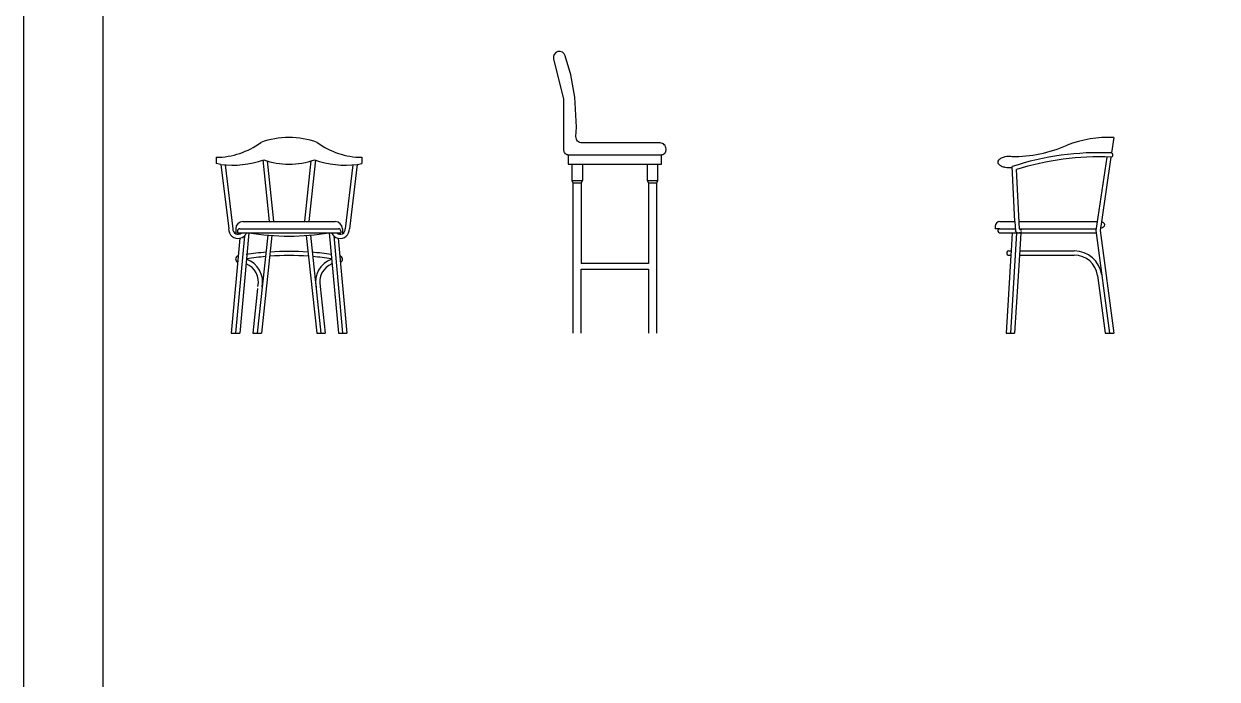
# Model space of a CAD drawing. Header units: inches. Extents: x 10 to 52.5, y 12.2 to 37.
# Drawn here: x 10 to 15.08, y 28.57 to 31.36 of the extents above; entities that cross this region are included whole.
import ezdxf

# ---------------------------------------------------------------- set-up
doc = ezdxf.new("R2010")
doc.units = ezdxf.units.IN
doc.header["$MEASUREMENT"] = 0
for name, color, linetype in [('02', 2, 'Continuous'), ('4', 4, 'Continuous'), ('kadrbm', 4, 'Continuous')]:
    doc.layers.add(name, color=color, linetype=linetype)

# ---------------------------------------------------------------- blocks, each defined once
blk = doc.blocks.new('kadrbm')
at = {"layer": 'kadrbm', "color": 4}
blk.add_lwpolyline([(0, 0), (0, 24.7972), (21, 24.7972), (21, 0), (0, 0)], close=True, dxfattribs=at)
blk.add_lwpolyline([(20.6631, 0.3257), (20.6631, 24.4603), (0.3369, 24.4603), (0.3369, 0.3257), (20.6631, 0.3257)], dxfattribs=at)

msp = doc.modelspace()

# ---------------------------------------------------------------- linework, layer by layer
at = {"layer": '02'}
for p, q in [((12.3205, 30.7999), (12.717, 30.7999)), ((10.8591, 30.7567), (10.8922, 30.4849)), ((11.0192, 30.7779), (11.0469, 30.5149)), ((11.0378, 30.7735), (11.0648, 30.5168)), ((11.2247, 30.7735), (11.1977, 30.5168)), ((11.2432, 30.7779), (11.2156, 30.5149)), ((11.4034, 30.7567), (11.3703, 30.4849)), ((12.3205, 30.7599), (12.717, 30.7599)), ((14.6136, 30.79), (14.5674, 30.4774)), ((14.2424, 30.4849), (14.2292, 30.7363)), ((12.3355, 30.6899), (12.3805, 30.6899)), ((12.3405, 30.6799), (12.3755, 30.6799)), ((12.657, 30.6899), (12.702, 30.6899)), ((12.662, 30.6799), (12.697, 30.6799)), ((10.9342, 30.5149), (11.3282, 30.5149)), ((14.2228, 30.5149), (14.2246, 30.4757)), ((14.2409, 30.5149), (14.573, 30.5149)), ((14.591, 30.514), (14.5871, 30.4875)), ((10.9412, 30.4544), (10.9031, 30.0399)), ((10.9042, 30.4849), (10.9042, 30.4632)), ((10.9112, 30.4749), (10.9112, 30.4669)), ((10.9112, 30.4669), (11.3512, 30.4669)), ((10.9212, 30.4849), (11.3412, 30.4849)), ((10.9604, 30.4669), (10.9212, 30.0399)), ((11.0402, 30.4572), (10.9951, 30.0399)), ((11.0582, 30.4558), (11.0132, 30.0399)), ((11.2043, 30.4558), (11.2492, 30.0399)), ((11.2222, 30.4572), (11.2673, 30.0399)), ((11.3021, 30.4669), (11.3412, 30.0399)), ((11.3213, 30.4544), (11.3593, 30.0399)), ((11.3512, 30.4749), (11.3512, 30.4669)), ((11.3582, 30.4849), (11.3582, 30.4632)), ((14.1583, 30.4848), (14.2244, 30.4849)), ((14.2298, 30.4669), (14.2036, 30.0399)), ((14.2424, 30.4849), (14.5685, 30.4849)), ((14.2478, 30.4669), (14.2425, 30.3721)), ((14.5674, 30.4774), (14.6259, 30.0399)), ((14.2071, 30.3901), (14.206, 30.3721)), ((14.2436, 30.3901), (14.4758, 30.3901)), ((10.9975, 30.2294), (10.977, 30.0399)), ((11.2639, 30.239), (11.2854, 30.0399))]:
    msp.add_line(p, q, dxfattribs=at)
for points in [[(12.3805, 30.7599), (12.3805, 30.6899), (12.3755, 30.6799), (12.3755, 30.3369)], [(12.657, 30.7599), (12.657, 30.6899), (12.662, 30.6799), (12.662, 30.3369), (12.3755, 30.3369)], [(12.3755, 30.0399), (12.3755, 30.3119), (12.662, 30.3119), (12.662, 30.0399)]]:
    msp.add_lwpolyline(points, dxfattribs=at)
for centre, radius, start, end in [((14.582, 29.6142), 1.1943, 87.4874, 108.1197), ((10.8919, 31.1441), 0.3887, 262.429, 289.7696), ((11.1312, 31.0784), 0.3189, 250.2394, 289.7606), ((11.3705, 31.1441), 0.3887, 250.2304, 277.571), ((14.582, 29.6142), 1.1763, 87.5777, 107.4494), ((10.9342, 30.4849), 0.03, 90, 180), ((11.3282, 30.4849), 0.03, 0, 90), ((14.582, 30.4738), 0.0412, 76.4786, 77.2825), ((10.9135, 30.4826), 0.0215, 173.8421, 313.1152), ((10.9212, 30.4749), 0.01, 90, 180), ((10.9135, 30.4826), 0.0395, 282.866, 336.5891), ((11.1312, 31.5361), 1.0827, 260.922, 279.078), ((11.3489, 30.4826), 0.0395, 203.4109, 256.3482), ((11.3489, 30.4826), 0.0215, 226.8848, 6.1579), ((11.3412, 30.4749), 0.01, 0, 90), ((14.2382, 30.4826), 0.0153, 206.5521, 322.2681), ((14.2488, 30.4861), 0.00653, 190.4143, 308.9543), ((10.9179, 30.3553), 0.0144, 100.2877, 249.2236), ((11.1312, 29.1325), 1.2556, 94.5172, 98.3651), ((10.9168, 30.2579), 0.1019, 347.5897, 71.282), ((11.1312, 29.1325), 1.2376, 94.6744, 98.3651), ((11.1312, 29.1325), 1.2376, 86.1729, 93.8271), ((11.1312, 29.1325), 1.2556, 86.3176, 93.6824), ((11.1312, 29.1325), 1.2556, 81.7929, 85.4828), ((11.1312, 29.1325), 1.2376, 81.6349, 85.3256), ((11.3457, 30.2579), 0.1019, 108.718, 192.4103), ((11.3446, 30.3553), 0.0144, 290.7764, 79.7123), ((14.4758, 30.2721), 0.118, 7.6177, 90), ((10.9168, 30.2579), 0.0839, 346.9518, 67.8973), ((11.3457, 30.2579), 0.0839, 112.1027, 193.0482)]:
    msp.add_arc(centre, radius, start, end, dxfattribs=at)
at = {"layer": '4'}
for p, q in [((14.644, 30.873), (14.6343, 30.8073)), ((10.8212, 30.7889), (10.8212, 30.7618)), ((10.8407, 30.7587), (10.8212, 30.7618)), ((10.8407, 30.7587), (10.8741, 30.4845)), ((11.4217, 30.7587), (11.3884, 30.4845)), ((11.4217, 30.7587), (11.4412, 30.7618)), ((11.4412, 30.7889), (11.4412, 30.7618)), ((14.2228, 30.5149), (14.2105, 30.7492)), ((14.6317, 30.7894), (14.591, 30.514)), ((14.139, 30.4949), (14.139, 30.4849)), ((14.159, 30.5149), (14.2228, 30.5149)), ((10.9222, 30.4449), (10.885, 30.0399)), ((11.3402, 30.4449), (11.3774, 30.0399)), ((14.1583, 30.4848), (14.139, 30.4848)), ((14.1615, 30.4669), (14.5688, 30.4669)), ((14.2118, 30.4669), (14.2071, 30.3901)), ((14.5871, 30.4875), (14.5856, 30.4773)), ((14.5856, 30.4773), (14.6441, 30.0399)), ((14.206, 30.3721), (14.1856, 30.0399)), ((14.1965, 30.3901), (14.2075, 30.3901)), ((14.199, 30.3721), (14.2064, 30.3721)), ((14.2425, 30.3721), (14.2217, 30.0399)), ((14.2425, 30.3721), (14.4758, 30.3721)), ((14.575, 30.2854), (14.6078, 30.0399)), ((10.885, 30.0399), (10.9212, 30.0399)), ((10.977, 30.0399), (11.0132, 30.0399)), ((11.2492, 30.0399), (11.2854, 30.0399)), ((11.3412, 30.0399), (11.3774, 30.0399)), ((14.1856, 30.0399), (14.2217, 30.0399)), ((14.6078, 30.0399), (14.6441, 30.0399))]:
    msp.add_line(p, q, dxfattribs=at)
msp.add_lwpolyline([(12.717, 30.7599), (12.717, 30.7999, 0.414214), (12.737, 30.8199), (12.737, 30.8242, 0.414214), (12.7113, 30.8499), (12.379, 30.8499, -0.428718), (12.3534, 30.8769), (12.3553, 30.9167), (12.3491, 31.0445), (12.331, 31.1398), (12.3077, 31.2213, 0.980245), (12.2581, 31.2082), (12.2996, 31.037), (12.3005, 30.8199, 0.414214), (12.3205, 30.7999), (12.3205, 30.7599)], format="xyb", dxfattribs=at)
for points in [[(12.3355, 30.7599), (12.3355, 30.6899), (12.3405, 30.6799), (12.3405, 30.0399)], [(12.697, 30.0399), (12.697, 30.6799), (12.702, 30.6899), (12.702, 30.7599)]]:
    msp.add_lwpolyline(points, dxfattribs=at)
for centre, radius, start, end in [((10.8189, 31.1138), 0.3249, 270.4119, 306.2962), ((11.1312, 30.5214), 0.3517, 70.0483, 109.9517), ((11.4436, 31.1138), 0.3249, 233.7038, 269.5881), ((14.6209, 30.3884), 0.4852, 87.2675, 111.2955), ((14.2119, 31.3711), 0.5795, 269.7397, 293.6848), ((14.6313, 30.7986), 0.00921, 272.2134, 70.9946), ((14.1618, 30.7687), 0.0119, 138.2717, 221.7283), ((14.1804, 30.752), 0.0369, 114.9121, 138.2717), ((14.1804, 30.7853), 0.0369, 221.7283, 245.0879), ((14.1929, 30.7252), 0.0665, 100.8894, 114.9121), ((14.1929, 30.8122), 0.0665, 245.0879, 259.1106), ((14.2011, 30.6823), 0.1101, 82.9372, 100.8894), ((14.2011, 30.855), 0.1101, 259.1106, 275.0069), ((14.159, 30.4949), 0.02, 90, 180), ((14.5852, 30.4873), 0.0274, 59.8624, 76.4786), ((14.5901, 30.4958), 0.0175, 35.507, 59.8624), ((14.5901, 30.5064), 0.0175, 300.1376, 324.493), ((14.5976, 30.5011), 0.0084, 324.493, 35.507), ((10.9135, 30.4826), 0.0395, 177.2858, 282.5985), ((11.3489, 30.4826), 0.0395, 257.4015, 2.7142), ((14.159, 30.4757), 0.0091, 94.3149, 285.7966), ((14.582, 30.5284), 0.0412, 277.1866, 283.5214), ((14.5852, 30.5149), 0.0274, 283.5214, 300.1376), ((14.1972, 30.381), 0.0091, 94.3149, 281.3266), ((14.4758, 30.2721), 0.1, 7.6177, 90)]:
    msp.add_arc(centre, radius, start, end, dxfattribs=at)

# ---------------------------------------------------------------- block references
at = {"layer": 'kadrbm'}
msp.add_blockref('kadrbm', (10.0018, 12.2106), dxfattribs=at)

doc.saveas('drawing.dxf')
